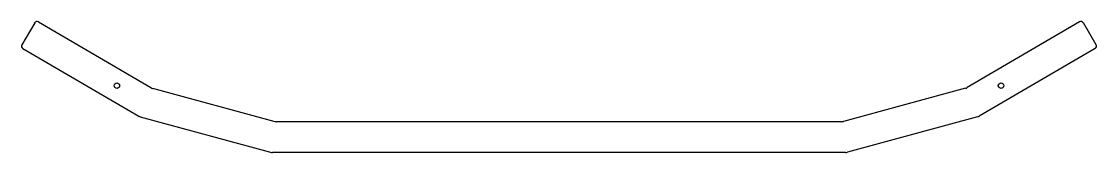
# Model space of a CAD drawing. Header units: millimetres. Extents: x -524 to 1046, y 45 to 236.
import ezdxf

# ---------------------------------------------------------------- set-up
doc = ezdxf.new("R2010")
doc.units = ezdxf.units.MM

msp = doc.modelspace()

# ---------------------------------------------------------------- linework, layer by layer
at = {"color": 7, "linetype": 'Continuous', "lineweight": 25}
for p, q in [((-498.9, 235.7), (-335, 139.6)), ((1021.1, 235.7), (857.2, 139.6)), ((-504.4, 234.3), (-523.1, 202.3)), ((1045.3, 202.3), (1026.6, 234.3)), ((-521.7, 196.9), (-352.6, 97.7)), ((1043.8, 196.9), (874.7, 97.7)), ((-332.6, 138.6), (-154, 90.1)), ((854.7, 138.6), (676.2, 90.1)), ((-350.2, 96.7), (-160, 45.1)), ((872.3, 96.7), (682.2, 45.1)), ((673.6, 89.8), (-151.4, 89.8)), ((679.6, 44.8), (-157.4, 44.8))]:
    msp.add_line(p, q, dxfattribs=at)
for centre, radius in [((-384.4, 142.4), 4.03), ((-384.4, 142.4), 4), ((906.5, 142.4), 4.03), ((906.5, 142.4), 4)]:
    msp.add_circle(centre, radius, dxfattribs=at)
for centre, radius, start, end in [((-501, 232.2), 4, 59.6214, 149.6214), ((1023.1, 232.2), 4, 30.3786, 120.3786), ((-519.7, 200.3), 4, 149.6214, 239.6214), ((1041.8, 200.3), 4, 300.3786, 30.3786), ((-330, 148.2), 10, 239.6214, 254.8107), ((852.1, 148.2), 10, 285.1893, 300.3786), ((-347.5, 106.4), 10, 239.6214, 254.8107), ((869.7, 106.4), 10, 285.1893, 300.3786), ((-151.4, 99.8), 10, 254.8107, 270), ((673.6, 99.8), 10, 270, 285.1893), ((-157.4, 54.8), 10, 254.8107, 270), ((679.6, 54.8), 10, 270, 285.1893)]:
    msp.add_arc(centre, radius, start, end, dxfattribs=at)

doc.saveas('drawing.dxf')
